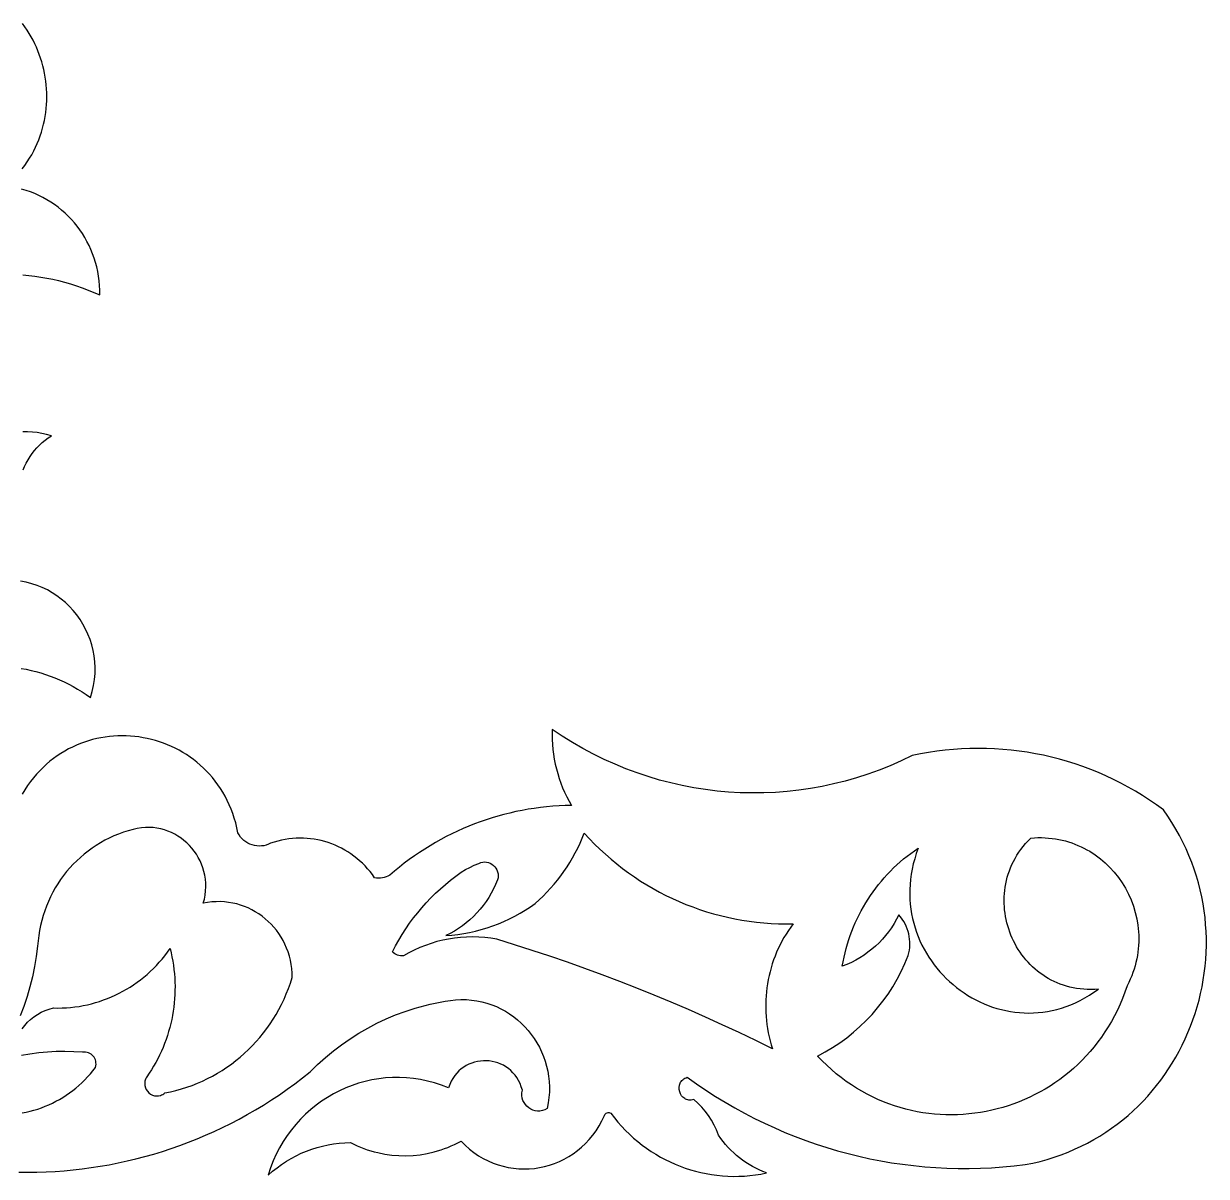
# Model space of a CAD drawing. Extents: x -103 to 103, y 12 to 127.
# Drawn here: x 22.2 to 102.5, y 12.1 to 90.3 of the extents above; entities that cross this region are included whole.
import ezdxf

# ---------------------------------------------------------------- set-up
doc = ezdxf.new("R2010")
doc.units = 0
doc.header["$MEASUREMENT"] = 0
doc.layers.add('LAYER_1', color=1, linetype='CONTINUOUS')

msp = doc.modelspace()

# ---------------------------------------------------------------- linework, layer by layer
at = {"layer": 'LAYER_1'}
for points in [[(22.074, 80.468), (22.249, 80.704), (22.413, 80.943), (22.568, 81.186), (22.713, 81.432), (22.847, 81.682), (22.972, 81.934), (23.088, 82.189), (23.193, 82.446), (23.289, 82.705), (23.375, 82.966), (23.452, 83.229), (23.52, 83.494), (23.579, 83.759), (23.628, 84.026), (23.668, 84.293), (23.699, 84.561), (23.721, 84.829), (23.734, 85.097), (23.739, 85.365), (23.734, 85.633), (23.721, 85.9), (23.7, 86.166), (23.67, 86.431), (23.631, 86.694), (23.584, 86.956), (23.529, 87.217), (23.466, 87.475), (23.394, 87.731), (23.315, 87.984), (23.228, 88.235), (23.132, 88.482), (23.029, 88.727), (22.918, 88.968), (22.8, 89.205), (22.674, 89.439), (22.54, 89.668), (22.399, 89.893), (22.251, 90.113), (22.095, 90.329)], [(22.118, 73.263), (22.522, 73.227), (22.926, 73.18), (23.331, 73.121), (23.735, 73.052), (24.139, 72.971), (24.542, 72.879), (24.944, 72.775), (25.346, 72.659), (25.746, 72.532), (26.145, 72.394), (26.543, 72.243), (26.939, 72.081), (27.332, 71.906), (27.332, 72.231), (27.318, 72.554), (27.291, 72.873), (27.249, 73.188), (27.195, 73.5), (27.128, 73.807), (27.048, 74.11), (26.955, 74.407), (26.851, 74.7), (26.734, 74.986), (26.606, 75.267), (26.467, 75.541), (26.317, 75.809), (26.155, 76.07), (25.984, 76.323), (25.802, 76.569), (25.61, 76.807), (25.408, 77.036), (25.197, 77.256), (24.977, 77.468), (24.747, 77.669), (24.509, 77.862), (24.263, 78.044), (24.008, 78.215), (23.746, 78.376), (23.476, 78.526), (23.199, 78.664), (22.914, 78.79), (22.623, 78.905), (22.325, 79.006), (22.021, 79.095)], [(22.133, 60.031), (22.233, 60.265), (22.344, 60.494), (22.467, 60.715), (22.602, 60.93), (22.747, 61.137), (22.903, 61.336), (23.069, 61.527), (23.246, 61.708), (23.432, 61.881), (23.627, 62.043), (23.832, 62.195), (24.046, 62.337), (23.723, 62.43), (23.4, 62.503), (23.078, 62.556), (22.757, 62.59), (22.437, 62.605), (22.12, 62.601)], [(22, 46.547), (22.334, 46.486), (22.666, 46.415), (22.995, 46.333), (23.323, 46.241), (23.648, 46.139), (23.97, 46.027), (24.29, 45.905), (24.606, 45.773), (24.918, 45.63), (25.227, 45.478), (25.532, 45.316), (25.833, 45.144), (26.129, 44.962), (26.421, 44.77), (26.708, 44.568), (26.828, 44.98), (26.918, 45.39), (26.98, 45.799), (27.014, 46.204), (27.02, 46.605), (27.001, 47.001), (26.955, 47.391), (26.885, 47.774), (26.792, 48.15), (26.675, 48.516), (26.536, 48.873), (26.375, 49.218), (26.194, 49.552), (25.994, 49.874), (25.774, 50.181), (25.536, 50.475), (25.281, 50.752), (25.01, 51.014), (24.723, 51.257), (24.421, 51.483), (24.105, 51.689), (23.776, 51.874), (23.434, 52.039), (23.081, 52.181), (22.717, 52.301), (22.344, 52.396), (21.961, 52.466)], [(21.832, 12.339), (22.45, 12.333), (23.067, 12.34), (23.684, 12.36), (24.301, 12.392), (24.916, 12.437), (25.531, 12.494), (26.146, 12.564), (26.758, 12.646), (27.37, 12.74), (27.979, 12.847), (28.587, 12.967), (29.193, 13.098), (29.797, 13.243), (30.399, 13.4), (30.998, 13.569), (31.594, 13.751), (32.187, 13.945), (32.777, 14.151), (33.363, 14.37), (33.946, 14.602), (34.526, 14.846), (35.101, 15.102), (35.673, 15.371), (36.24, 15.652), (36.802, 15.945), (37.36, 16.251), (37.913, 16.569), (38.461, 16.9), (39.003, 17.243), (39.541, 17.599), (40.072, 17.966), (40.598, 18.347), (41.117, 18.739), (41.631, 19.144), (41.882, 19.397), (42.138, 19.643), (42.663, 20.119), (43.206, 20.57), (43.767, 20.997), (44.343, 21.398), (44.934, 21.775), (45.54, 22.125), (46.159, 22.449), (46.792, 22.746), (47.436, 23.016), (48.091, 23.259), (48.756, 23.474), (49.431, 23.66), (49.772, 23.742), (50.114, 23.818), (50.459, 23.885), (50.805, 23.946), (51.154, 23.999), (51.503, 24.045), (51.874, 24.061), (52.239, 24.055), (52.598, 24.027), (52.95, 23.977), (53.295, 23.907), (53.632, 23.816), (53.96, 23.706), (54.28, 23.578), (54.59, 23.431), (54.89, 23.267), (55.179, 23.087), (55.456, 22.89), (55.722, 22.678), (55.975, 22.452), (56.215, 22.212), (56.442, 21.958), (56.654, 21.692), (56.851, 21.414), (57.033, 21.125), (57.199, 20.826), (57.349, 20.517), (57.481, 20.198), (57.596, 19.872), (57.692, 19.537), (57.769, 19.196), (57.827, 18.848), (57.865, 18.495), (57.882, 18.136), (57.878, 17.773), (57.852, 17.407), (57.804, 17.038), (57.733, 16.667), (57.571, 16.579), (57.406, 16.522), (57.24, 16.492), (57.076, 16.489), (56.915, 16.51), (56.761, 16.554), (56.615, 16.62), (56.479, 16.706), (56.357, 16.81), (56.249, 16.93), (56.158, 17.065), (56.087, 17.213), (56.038, 17.373), (56.013, 17.543), (56.014, 17.721), (56.044, 17.905), (55.974, 18.14), (55.888, 18.36), (55.788, 18.566), (55.674, 18.757), (55.546, 18.933), (55.407, 19.095), (55.258, 19.242), (55.098, 19.375), (54.93, 19.492), (54.754, 19.596), (54.572, 19.684), (54.383, 19.757), (54.191, 19.816), (53.994, 19.86), (53.796, 19.889), (53.595, 19.903), (53.394, 19.902), (53.194, 19.886), (52.996, 19.855), (52.8, 19.808), (52.607, 19.747), (52.42, 19.671), (52.238, 19.579), (52.063, 19.472), (51.895, 19.35), (51.737, 19.213), (51.588, 19.061), (51.45, 18.893), (51.324, 18.709), (51.211, 18.511), (51.112, 18.297), (51.028, 18.067), (50.558, 18.249), (50.085, 18.403), (49.609, 18.53), (49.132, 18.629), (48.654, 18.702), (48.177, 18.749), (47.702, 18.77), (47.228, 18.765), (46.757, 18.736), (46.29, 18.682), (45.828, 18.603), (45.372, 18.502), (44.922, 18.376), (44.48, 18.229), (44.046, 18.058), (43.621, 17.866), (43.206, 17.652), (42.802, 17.417), (42.409, 17.161), (42.03, 16.885), (41.664, 16.589), (41.312, 16.274), (40.975, 15.939), (40.655, 15.586), (40.352, 15.215), (40.067, 14.826), (39.8, 14.42), (39.553, 13.997), (39.327, 13.557), (39.122, 13.101), (38.939, 12.63), (38.78, 12.143), (39.074, 12.4), (39.378, 12.641), (39.691, 12.868), (40.013, 13.079), (40.344, 13.275), (40.682, 13.456), (41.028, 13.62), (41.38, 13.769), (41.739, 13.901), (42.103, 14.016), (42.472, 14.115), (42.846, 14.197), (43.224, 14.262), (43.605, 14.309), (43.99, 14.339), (44.376, 14.351), (44.599, 14.239), (44.824, 14.135), (45.052, 14.038), (45.282, 13.948), (45.513, 13.866), (45.747, 13.792), (45.982, 13.725), (46.218, 13.665), (46.694, 13.567), (47.174, 13.5), (47.657, 13.462), (48.14, 13.453), (48.623, 13.475), (49.104, 13.525), (49.583, 13.606), (50.056, 13.716), (50.291, 13.782), (50.524, 13.855), (50.756, 13.936), (50.985, 14.024), (51.213, 14.12), (51.438, 14.223), (51.66, 14.333), (51.88, 14.451), (52.16, 14.167), (52.452, 13.908), (52.755, 13.672), (53.068, 13.459), (53.389, 13.269), (53.718, 13.102), (54.054, 12.958), (54.395, 12.836), (54.742, 12.737), (55.091, 12.66), (55.444, 12.604), (55.798, 12.571), (56.152, 12.559), (56.506, 12.569), (56.859, 12.599), (57.209, 12.651), (57.555, 12.724), (57.897, 12.818), (58.233, 12.931), (58.563, 13.066), (58.884, 13.22), (59.197, 13.394), (59.5, 13.588), (59.793, 13.802), (60.073, 14.035), (60.341, 14.287), (60.595, 14.558), (60.834, 14.848), (61.056, 15.157), (61.262, 15.484), (61.45, 15.83), (61.619, 16.193), (61.65, 16.257), (61.693, 16.309), (61.744, 16.35), (61.803, 16.377), (61.866, 16.392), (61.932, 16.391), (61.997, 16.376), (62.059, 16.344), (62.294, 16.037), (62.538, 15.74), (62.791, 15.454), (63.053, 15.178), (63.323, 14.913), (63.602, 14.659), (63.888, 14.415), (64.182, 14.183), (64.483, 13.963), (64.791, 13.753), (65.106, 13.556), (65.426, 13.369), (65.753, 13.195), (66.085, 13.032), (66.422, 12.882), (66.764, 12.744), (67.11, 12.618), (67.461, 12.504), (67.816, 12.403), (68.174, 12.314), (68.535, 12.239), (68.899, 12.176), (69.266, 12.126), (69.635, 12.09), (70.006, 12.066), (70.379, 12.056), (70.753, 12.06), (71.127, 12.077), (71.502, 12.108), (71.878, 12.153), (72.253, 12.213), (72.628, 12.286), (72.383, 12.383), (72.142, 12.489), (71.905, 12.604), (71.674, 12.729), (71.447, 12.862), (71.226, 13.004), (71.011, 13.154), (70.801, 13.312), (70.598, 13.478), (70.401, 13.653), (70.21, 13.835), (70.026, 14.024), (69.849, 14.221), (69.68, 14.425), (69.518, 14.636), (69.363, 14.853), (69.229, 15.203), (69.073, 15.541), (68.895, 15.866), (68.695, 16.178), (68.475, 16.476), (68.236, 16.758), (67.977, 17.022), (67.701, 17.27), (67.609, 17.246), (67.522, 17.233), (67.437, 17.229), (67.357, 17.234), (67.28, 17.248), (67.207, 17.27), (67.138, 17.299), (67.074, 17.334), (66.958, 17.424), (66.862, 17.534), (66.787, 17.66), (66.734, 17.798), (66.703, 17.943), (66.697, 18.09), (66.717, 18.236), (66.765, 18.376), (66.799, 18.442), (66.84, 18.505), (66.889, 18.564), (66.946, 18.619), (67.01, 18.669), (67.082, 18.714), (67.163, 18.752), (67.251, 18.784), (67.879, 18.336), (68.515, 17.904), (69.159, 17.488), (69.812, 17.089), (70.473, 16.706), (71.142, 16.339), (71.817, 15.989), (72.5, 15.656), (73.19, 15.339), (73.886, 15.04), (74.588, 14.757), (75.296, 14.491), (76.009, 14.242), (76.728, 14.01), (77.451, 13.795), (78.18, 13.598), (78.912, 13.418), (79.649, 13.255), (80.389, 13.11), (81.132, 12.983), (81.879, 12.873), (82.628, 12.781), (83.38, 12.707), (84.135, 12.65), (84.891, 12.612), (85.648, 12.592), (86.407, 12.589), (87.167, 12.605), (87.928, 12.64), (88.689, 12.692), (89.45, 12.763), (90.21, 12.853), (90.716, 12.956), (91.214, 13.075), (91.702, 13.209), (92.182, 13.358), (92.652, 13.522), (93.114, 13.7), (93.566, 13.893), (94.008, 14.098), (94.441, 14.317), (94.864, 14.549), (95.277, 14.794), (95.68, 15.051), (96.073, 15.32), (96.456, 15.6), (96.829, 15.892), (97.19, 16.194), (97.542, 16.508), (97.882, 16.831), (98.212, 17.164), (98.53, 17.507), (98.837, 17.859), (99.133, 18.221), (99.418, 18.59), (99.691, 18.968), (99.952, 19.354), (100.201, 19.747), (100.438, 20.147), (100.664, 20.555), (100.877, 20.969), (101.077, 21.389), (101.265, 21.815), (101.441, 22.246), (101.603, 22.683), (101.753, 23.124), (101.89, 23.57), (102.014, 24.02), (102.124, 24.474), (102.221, 24.932), (102.304, 25.392), (102.374, 25.855), (102.429, 26.321), (102.471, 26.789), (102.499, 27.259), (102.512, 27.73), (102.512, 28.203), (102.496, 28.676), (102.466, 29.149), (102.422, 29.623), (102.362, 30.096), (102.288, 30.569), (102.198, 31.041), (102.093, 31.512), (101.973, 31.981), (101.837, 32.448), (101.685, 32.913), (101.518, 33.376), (101.334, 33.835), (101.135, 34.291), (100.919, 34.744), (100.687, 35.192), (100.439, 35.636), (100.174, 36.076), (99.892, 36.511), (99.594, 36.94), (99.13, 37.276), (98.658, 37.599), (98.179, 37.907), (97.694, 38.202), (97.202, 38.483), (96.704, 38.751), (96.2, 39.004), (95.691, 39.243), (95.176, 39.469), (94.656, 39.68), (94.131, 39.877), (93.602, 40.059), (93.069, 40.228), (92.532, 40.382), (91.991, 40.521), (91.447, 40.646), (90.9, 40.757), (90.35, 40.852), (89.798, 40.933), (89.244, 41), (88.688, 41.051), (88.13, 41.088), (87.571, 41.11), (87.01, 41.117), (86.45, 41.108), (85.888, 41.085), (85.327, 41.046), (84.765, 40.992), (84.204, 40.923), (83.644, 40.839), (83.085, 40.739), (82.527, 40.623), (81.785, 40.268), (81.034, 39.94), (80.276, 39.638), (79.512, 39.364), (78.742, 39.116), (77.966, 38.895), (77.186, 38.701), (76.402, 38.534), (75.614, 38.393), (74.823, 38.279), (74.031, 38.192), (73.237, 38.131), (72.442, 38.096), (71.648, 38.088), (70.853, 38.106), (70.06, 38.151), (69.269, 38.222), (68.48, 38.319), (67.695, 38.442), (66.913, 38.592), (66.136, 38.768), (65.364, 38.969), (64.597, 39.197), (63.837, 39.45), (63.084, 39.73), (62.339, 40.035), (61.602, 40.366), (60.874, 40.723), (60.156, 41.106), (59.448, 41.514), (58.751, 41.948), (58.065, 42.408), (58.06, 42.067), (58.067, 41.728), (58.085, 41.389), (58.116, 41.052), (58.158, 40.717), (58.212, 40.384), (58.278, 40.053), (58.356, 39.725), (58.445, 39.4), (58.545, 39.079), (58.657, 38.761), (58.78, 38.447), (58.914, 38.137), (59.059, 37.832), (59.216, 37.532), (59.383, 37.238), (58.958, 37.229), (58.535, 37.211), (58.112, 37.183), (57.691, 37.146), (57.271, 37.099), (56.854, 37.043), (56.437, 36.978), (56.023, 36.904), (55.611, 36.82), (55.201, 36.728), (54.794, 36.626), (54.389, 36.516), (53.986, 36.396), (53.587, 36.268), (53.19, 36.13), (52.796, 35.984), (52.406, 35.829), (52.019, 35.666), (51.635, 35.494), (51.256, 35.313), (50.879, 35.124), (50.507, 34.927), (50.139, 34.721), (49.775, 34.506), (49.416, 34.284), (49.061, 34.053), (48.71, 33.814), (48.365, 33.567), (48.024, 33.312), (47.688, 33.048), (47.358, 32.777), (47.033, 32.498), (46.914, 32.434), (46.791, 32.383), (46.664, 32.343), (46.534, 32.316), (46.403, 32.301), (46.27, 32.299), (46.137, 32.309), (46.005, 32.332), (45.853, 32.545), (45.695, 32.749), (45.529, 32.945), (45.356, 33.133), (45.177, 33.313), (44.992, 33.484), (44.801, 33.647), (44.604, 33.802), (44.401, 33.947), (44.194, 34.084), (43.982, 34.212), (43.765, 34.331), (43.545, 34.441), (43.32, 34.541), (43.092, 34.633), (42.86, 34.715), (42.625, 34.788), (42.388, 34.851), (42.148, 34.904), (41.906, 34.948), (41.663, 34.982), (41.417, 35.006), (41.171, 35.019), (40.923, 35.023), (40.675, 35.016), (40.426, 35), (40.178, 34.972), (39.929, 34.934), (39.681, 34.886), (39.434, 34.827), (39.188, 34.757), (38.943, 34.676), (38.79, 34.603), (38.634, 34.548), (38.475, 34.51), (38.316, 34.488), (38.156, 34.482), (37.998, 34.492), (37.842, 34.518), (37.689, 34.559), (37.541, 34.614), (37.398, 34.684), (37.262, 34.767), (37.134, 34.865), (37.015, 34.976), (36.907, 35.099), (36.809, 35.235), (36.724, 35.384), (36.653, 35.723), (36.571, 36.054), (36.477, 36.376), (36.372, 36.69), (36.257, 36.996), (36.131, 37.293), (35.995, 37.582), (35.85, 37.862), (35.695, 38.133), (35.531, 38.395), (35.359, 38.649), (35.178, 38.894), (34.989, 39.13), (34.792, 39.357), (34.588, 39.575), (34.376, 39.784), (34.158, 39.983), (33.934, 40.174), (33.703, 40.355), (33.466, 40.527), (33.224, 40.69), (32.976, 40.843), (32.724, 40.987), (32.467, 41.121), (32.205, 41.246), (31.94, 41.36), (31.671, 41.466), (31.399, 41.561), (31.124, 41.647), (30.846, 41.723), (30.565, 41.788), (30.283, 41.844), (29.999, 41.89), (29.713, 41.926), (29.427, 41.951), (29.139, 41.966), (28.852, 41.971), (28.564, 41.966), (28.276, 41.95), (27.988, 41.924), (27.702, 41.887), (27.417, 41.84), (27.133, 41.782), (26.851, 41.714), (26.571, 41.634), (26.293, 41.544), (26.018, 41.443), (25.746, 41.331), (25.477, 41.209), (25.213, 41.075), (24.952, 40.93), (24.695, 40.774), (24.443, 40.606), (24.196, 40.428), (23.954, 40.238), (23.718, 40.037), (23.488, 39.824), (23.264, 39.6), (23.046, 39.365), (22.836, 39.118), (22.632, 38.859), (22.436, 38.588), (22.248, 38.306), (22.068, 38.012)], [(22.061, 22.072), (22.236, 22.302), (22.428, 22.516), (22.637, 22.714), (22.862, 22.894), (23.101, 23.056), (23.355, 23.197), (23.622, 23.318), (23.9, 23.415), (24.19, 23.489), (24.484, 23.485), (24.776, 23.489), (25.067, 23.503), (25.356, 23.527), (25.644, 23.559), (25.93, 23.6), (26.214, 23.65), (26.496, 23.709), (26.775, 23.777), (27.052, 23.853), (27.326, 23.938), (27.597, 24.031), (27.865, 24.132), (28.129, 24.242), (28.39, 24.36), (28.647, 24.486), (28.901, 24.62), (29.15, 24.761), (29.395, 24.911), (29.636, 25.068), (29.872, 25.233), (30.103, 25.405), (30.329, 25.584), (30.55, 25.771), (30.765, 25.965), (30.976, 26.166), (31.18, 26.375), (31.378, 26.59), (31.571, 26.812), (31.757, 27.04), (31.936, 27.276), (32.109, 27.518), (32.178, 27.236), (32.24, 26.954), (32.293, 26.67), (32.338, 26.386), (32.376, 26.102), (32.405, 25.817), (32.427, 25.532), (32.441, 25.247), (32.448, 24.962), (32.446, 24.677), (32.437, 24.393), (32.42, 24.109), (32.396, 23.827), (32.364, 23.545), (32.325, 23.264), (32.278, 22.984), (32.223, 22.706), (32.161, 22.43), (32.092, 22.155), (32.015, 21.882), (31.931, 21.611), (31.839, 21.343), (31.74, 21.076), (31.634, 20.813), (31.521, 20.552), (31.4, 20.294), (31.272, 20.039), (31.137, 19.787), (30.995, 19.538), (30.845, 19.294), (30.689, 19.052), (30.526, 18.815), (30.482, 18.739), (30.448, 18.662), (30.403, 18.509), (30.388, 18.359), (30.401, 18.214), (30.439, 18.076), (30.499, 17.948), (30.579, 17.832), (30.676, 17.73), (30.788, 17.645), (30.911, 17.579), (31.043, 17.534), (31.182, 17.514), (31.325, 17.519), (31.469, 17.553), (31.541, 17.582), (31.612, 17.618), (31.682, 17.663), (31.75, 17.716), (32.132, 17.794), (32.509, 17.885), (32.881, 17.989), (33.248, 18.105), (33.609, 18.234), (33.965, 18.375), (34.314, 18.528), (34.658, 18.692), (34.995, 18.868), (35.326, 19.055), (35.649, 19.253), (35.966, 19.462), (36.275, 19.681), (36.576, 19.911), (36.87, 20.151), (37.155, 20.401), (37.432, 20.66), (37.7, 20.929), (37.96, 21.207), (38.21, 21.494), (38.451, 21.79), (38.682, 22.094), (38.903, 22.407), (39.114, 22.728), (39.315, 23.056), (39.505, 23.393), (39.685, 23.736), (39.853, 24.087), (40.009, 24.445), (40.154, 24.809), (40.288, 25.18), (40.409, 25.557), (40.403, 25.861), (40.38, 26.159), (40.34, 26.452), (40.285, 26.738), (40.215, 27.018), (40.129, 27.292), (40.03, 27.558), (39.916, 27.816), (39.79, 28.066), (39.65, 28.308), (39.498, 28.54), (39.335, 28.763), (39.16, 28.977), (38.974, 29.18), (38.778, 29.372), (38.572, 29.553), (38.358, 29.723), (38.134, 29.881), (37.902, 30.026), (37.662, 30.159), (37.415, 30.278), (37.162, 30.384), (36.902, 30.476), (36.637, 30.553), (36.366, 30.615), (36.091, 30.662), (35.811, 30.694), (35.528, 30.709), (35.242, 30.707), (34.953, 30.688), (34.662, 30.652), (34.369, 30.598), (34.441, 30.878), (34.492, 31.156), (34.524, 31.433), (34.538, 31.706), (34.532, 31.975), (34.509, 32.241), (34.468, 32.501), (34.411, 32.756), (34.338, 33.006), (34.25, 33.248), (34.147, 33.483), (34.029, 33.71), (33.898, 33.929), (33.754, 34.138), (33.597, 34.338), (33.428, 34.527), (33.249, 34.705), (33.058, 34.871), (32.858, 35.025), (32.648, 35.165), (32.429, 35.293), (32.202, 35.405), (31.968, 35.504), (31.726, 35.586), (31.478, 35.653), (31.224, 35.702), (30.964, 35.734), (30.7, 35.749), (30.432, 35.744), (30.161, 35.72), (29.886, 35.677), (29.61, 35.613), (29.272, 35.522), (28.94, 35.418), (28.615, 35.301), (28.296, 35.171), (27.985, 35.029), (27.68, 34.875), (27.383, 34.71), (27.093, 34.533), (26.812, 34.345), (26.538, 34.146), (26.273, 33.937), (26.017, 33.718), (25.77, 33.489), (25.531, 33.25), (25.303, 33.002), (25.084, 32.746), (24.875, 32.481), (24.676, 32.208), (24.488, 31.927), (24.311, 31.638), (24.144, 31.342), (23.989, 31.039), (23.846, 30.729), (23.714, 30.413), (23.594, 30.091), (23.487, 29.764), (23.392, 29.431), (23.31, 29.093), (23.241, 28.75), (23.186, 28.403), (23.144, 28.051), (23.116, 27.696), (23.026, 26.994), (22.908, 26.299), (22.763, 25.611), (22.592, 24.93), (22.394, 24.259), (22.169, 23.596), (21.919, 22.944)], [(22.075, 16.362), (22.339, 16.415), (22.601, 16.477), (22.861, 16.547), (23.118, 16.626), (23.373, 16.714), (23.624, 16.81), (23.872, 16.915), (24.116, 17.028), (24.357, 17.15), (24.593, 17.28), (24.826, 17.418), (25.054, 17.564), (25.278, 17.718), (25.496, 17.88), (25.71, 18.05), (25.919, 18.227), (26.122, 18.413), (26.319, 18.605), (26.51, 18.805), (26.696, 19.013), (26.875, 19.227), (27.047, 19.449), (27.072, 19.557), (27.083, 19.663), (27.079, 19.767), (27.063, 19.867), (27.035, 19.964), (26.996, 20.055), (26.946, 20.141), (26.886, 20.219), (26.818, 20.29), (26.742, 20.352), (26.658, 20.404), (26.568, 20.445), (26.472, 20.475), (26.372, 20.492), (26.268, 20.496), (26.16, 20.485), (25.565, 20.521), (24.969, 20.535), (24.373, 20.525), (23.779, 20.492), (23.186, 20.437), (22.596, 20.359), (22.008, 20.258)]]:
    msp.add_lwpolyline(points, dxfattribs=at)
for points in [[(47.214, 27.3), (47.425, 27.703), (47.648, 28.099), (47.883, 28.486), (48.129, 28.866), (48.386, 29.237), (48.654, 29.6), (48.933, 29.955), (49.222, 30.3), (49.521, 30.636), (49.831, 30.962), (50.15, 31.279), (50.479, 31.586), (50.817, 31.883), (51.164, 32.169), (51.521, 32.445), (51.886, 32.709), (52.174, 32.881), (52.469, 33.038), (52.771, 33.181), (53.08, 33.309), (53.217, 33.363), (53.353, 33.393), (53.488, 33.402), (53.619, 33.39), (53.746, 33.36), (53.866, 33.312), (53.978, 33.248), (54.08, 33.169), (54.171, 33.077), (54.249, 32.973), (54.313, 32.859), (54.361, 32.736), (54.391, 32.605), (54.402, 32.467), (54.392, 32.325), (54.36, 32.18), (54.231, 31.87), (54.087, 31.568), (53.93, 31.274), (53.76, 30.989), (53.578, 30.713), (53.383, 30.446), (53.176, 30.19), (52.958, 29.944), (52.728, 29.709), (52.488, 29.485), (52.237, 29.273), (51.976, 29.073), (51.706, 28.885), (51.427, 28.71), (51.138, 28.548), (50.841, 28.4), (51.251, 28.433), (51.658, 28.48), (52.062, 28.542), (52.464, 28.617), (52.862, 28.707), (53.257, 28.811), (53.647, 28.928), (54.034, 29.06), (54.415, 29.204), (54.792, 29.363), (55.163, 29.534), (55.528, 29.719), (55.888, 29.917), (56.241, 30.127), (56.587, 30.351), (56.926, 30.587), (57.198, 30.833), (57.462, 31.087), (57.717, 31.349), (57.965, 31.618), (58.205, 31.894), (58.436, 32.177), (58.659, 32.467), (58.873, 32.764), (59.078, 33.067), (59.274, 33.377), (59.461, 33.692), (59.639, 34.013), (59.807, 34.34), (59.966, 34.672), (60.116, 35.009), (60.255, 35.351), (60.601, 34.978), (60.955, 34.615), (61.318, 34.263), (61.69, 33.922), (62.069, 33.592), (62.456, 33.273), (62.85, 32.965), (63.252, 32.669), (63.661, 32.384), (64.076, 32.11), (64.498, 31.848), (64.927, 31.597), (65.361, 31.359), (65.801, 31.132), (66.247, 30.917), (66.698, 30.715), (67.155, 30.525), (67.616, 30.347), (68.082, 30.181), (68.552, 30.028), (69.026, 29.888), (69.504, 29.76), (69.986, 29.645), (70.471, 29.543), (70.959, 29.455), (71.45, 29.379), (71.944, 29.317), (72.44, 29.268), (72.938, 29.233), (73.439, 29.211), (73.94, 29.203), (74.444, 29.208), (74.276, 28.98), (74.116, 28.747), (73.964, 28.509), (73.819, 28.268), (73.682, 28.023), (73.553, 27.775), (73.432, 27.523), (73.318, 27.268), (73.213, 27.01), (73.115, 26.75), (73.026, 26.486), (72.944, 26.221), (72.87, 25.953), (72.805, 25.683), (72.748, 25.412), (72.698, 25.138), (72.657, 24.864), (72.624, 24.588), (72.6, 24.311), (72.583, 24.033), (72.575, 23.755), (72.575, 23.477), (72.584, 23.198), (72.601, 22.919), (72.626, 22.64), (72.66, 22.362), (72.702, 22.084), (72.753, 21.807), (72.812, 21.53), (72.88, 21.255), (72.956, 20.982), (73.042, 20.71), (71.909, 21.269), (70.77, 21.816), (69.627, 22.35), (68.478, 22.872), (67.323, 23.382), (66.164, 23.879), (65, 24.363), (63.83, 24.835), (62.656, 25.295), (61.478, 25.742), (60.294, 26.176), (59.106, 26.597), (57.914, 27.006), (56.717, 27.402), (55.516, 27.784), (54.311, 28.155), (53.902, 28.223), (53.491, 28.272), (53.08, 28.302), (52.668, 28.313), (52.258, 28.306), (51.849, 28.28), (51.442, 28.235), (51.037, 28.172), (50.636, 28.091), (50.238, 27.992), (49.845, 27.874), (49.456, 27.739), (49.073, 27.586), (48.697, 27.415), (48.327, 27.227), (47.964, 27.021), (47.861, 27.02), (47.758, 27.03), (47.658, 27.051), (47.561, 27.081), (47.467, 27.122), (47.377, 27.172), (47.293, 27.232)], [(76.095, 20.226), (76.616, 20.503), (77.121, 20.804), (77.61, 21.127), (78.083, 21.471), (78.54, 21.837), (78.978, 22.223), (79.399, 22.629), (79.801, 23.053), (80.183, 23.496), (80.545, 23.957), (80.887, 24.434), (81.207, 24.928), (81.505, 25.437), (81.781, 25.961), (82.033, 26.499), (82.262, 27.051), (82.306, 27.233), (82.339, 27.417), (82.36, 27.602), (82.369, 27.787), (82.367, 27.971), (82.354, 28.154), (82.329, 28.336), (82.294, 28.516), (82.247, 28.693), (82.19, 28.867), (82.122, 29.037), (82.043, 29.203), (81.954, 29.364), (81.854, 29.52), (81.745, 29.67), (81.625, 29.813), (81.47, 29.513), (81.302, 29.222), (81.12, 28.94), (80.926, 28.668), (80.72, 28.407), (80.503, 28.156), (80.274, 27.917), (80.035, 27.689), (79.785, 27.472), (79.525, 27.268), (79.256, 27.077), (78.978, 26.899), (78.691, 26.734), (78.395, 26.583), (78.092, 26.446), (77.782, 26.323), (77.837, 26.631), (77.899, 26.935), (77.969, 27.238), (78.046, 27.538), (78.131, 27.834), (78.224, 28.129), (78.323, 28.42), (78.43, 28.708), (78.544, 28.992), (78.665, 29.273), (78.793, 29.551), (78.927, 29.825), (79.069, 30.095), (79.217, 30.362), (79.372, 30.624), (79.533, 30.882), (79.701, 31.136), (79.875, 31.385), (80.056, 31.63), (80.242, 31.87), (80.435, 32.105), (80.634, 32.335), (80.838, 32.561), (81.049, 32.781), (81.265, 32.995), (81.487, 33.204), (81.715, 33.408), (81.948, 33.606), (82.187, 33.798), (82.431, 33.983), (82.68, 34.163), (82.935, 34.337), (82.808, 33.98), (82.697, 33.624), (82.603, 33.27), (82.525, 32.918), (82.463, 32.568), (82.416, 32.221), (82.384, 31.876), (82.367, 31.535), (82.364, 31.197), (82.375, 30.862), (82.4, 30.531), (82.438, 30.204), (82.49, 29.881), (82.554, 29.563), (82.631, 29.249), (82.72, 28.94), (82.821, 28.637), (82.934, 28.339), (83.058, 28.047), (83.193, 27.76), (83.338, 27.48), (83.494, 27.207), (83.659, 26.94), (83.835, 26.679), (84.019, 26.426), (84.213, 26.181), (84.416, 25.943), (84.627, 25.713), (84.846, 25.491), (85.073, 25.278), (85.307, 25.073), (85.549, 24.877), (85.797, 24.691), (86.052, 24.513), (86.313, 24.346), (86.58, 24.188), (86.853, 24.04), (87.131, 23.903), (87.414, 23.776), (87.701, 23.66), (87.993, 23.555), (88.289, 23.462), (88.589, 23.38), (88.892, 23.31), (89.198, 23.252), (89.507, 23.206), (89.818, 23.173), (90.132, 23.153), (90.447, 23.146), (90.764, 23.152), (91.082, 23.172), (91.401, 23.205), (91.721, 23.253), (92.04, 23.314), (92.36, 23.391), (92.679, 23.482), (92.998, 23.588), (93.316, 23.709), (93.632, 23.846), (93.947, 23.999), (94.26, 24.168), (94.57, 24.353), (94.878, 24.554), (95.183, 24.772), (94.927, 24.754), (94.674, 24.746), (94.425, 24.748), (94.18, 24.76), (93.939, 24.782), (93.702, 24.814), (93.469, 24.855), (93.24, 24.906), (93.016, 24.965), (92.797, 25.032), (92.582, 25.109), (92.371, 25.193), (92.166, 25.285), (91.966, 25.385), (91.77, 25.493), (91.58, 25.608), (91.395, 25.729), (91.216, 25.858), (91.041, 25.993), (90.873, 26.134), (90.71, 26.282), (90.553, 26.435), (90.402, 26.594), (90.256, 26.758), (90.117, 26.928), (89.984, 27.102), (89.858, 27.281), (89.738, 27.464), (89.624, 27.652), (89.517, 27.843), (89.417, 28.039), (89.324, 28.237), (89.237, 28.439), (89.158, 28.644), (89.085, 28.852), (89.02, 29.062), (88.963, 29.275), (88.913, 29.489), (88.87, 29.706), (88.835, 29.924), (88.808, 30.143), (88.789, 30.364), (88.778, 30.585), (88.775, 30.807), (88.78, 31.03), (88.793, 31.253), (88.815, 31.475), (88.846, 31.698), (88.885, 31.92), (88.933, 32.141), (88.989, 32.361), (89.055, 32.58), (89.13, 32.797), (89.213, 33.013), (89.307, 33.227), (89.409, 33.439), (89.521, 33.648), (89.643, 33.855), (89.774, 34.058), (89.915, 34.259), (90.066, 34.456), (90.227, 34.65), (90.398, 34.84), (90.579, 35.026), (90.827, 35.045), (91.073, 35.054), (91.316, 35.055), (91.557, 35.048), (91.795, 35.031), (92.03, 35.007), (92.262, 34.974), (92.49, 34.934), (92.716, 34.885), (92.939, 34.829), (93.158, 34.766), (93.373, 34.695), (93.585, 34.617), (93.793, 34.532), (93.998, 34.44), (94.198, 34.342), (94.395, 34.237), (94.587, 34.126), (94.959, 33.885), (95.313, 33.621), (95.649, 33.334), (95.965, 33.027), (96.26, 32.701), (96.535, 32.356), (96.787, 31.994), (97.016, 31.617), (97.222, 31.226), (97.403, 30.822), (97.558, 30.406), (97.688, 29.979), (97.79, 29.544), (97.864, 29.101), (97.909, 28.652), (97.92, 28.425), (97.924, 28.197), (97.921, 27.969), (97.909, 27.739), (97.89, 27.509), (97.863, 27.278), (97.827, 27.047), (97.784, 26.816), (97.732, 26.585), (97.672, 26.354), (97.603, 26.124), (97.526, 25.894), (97.44, 25.665), (97.345, 25.436), (97.241, 25.209), (97.129, 24.983), (96.981, 24.558), (96.822, 24.143), (96.65, 23.737), (96.468, 23.342), (96.274, 22.956), (96.069, 22.581), (95.853, 22.215), (95.627, 21.86), (95.392, 21.514), (95.146, 21.179), (94.892, 20.854), (94.628, 20.54), (94.356, 20.236), (94.075, 19.943), (93.786, 19.66), (93.489, 19.388), (93.185, 19.126), (92.873, 18.876), (92.555, 18.636), (92.23, 18.407), (91.899, 18.189), (91.562, 17.983), (91.219, 17.787), (90.871, 17.603), (90.517, 17.43), (90.159, 17.268), (89.797, 17.118), (89.431, 16.979), (89.06, 16.852), (88.687, 16.736), (88.31, 16.632), (87.93, 16.54), (87.548, 16.46), (87.163, 16.391), (86.776, 16.335), (86.388, 16.291), (85.998, 16.259), (85.608, 16.239), (85.216, 16.231), (84.825, 16.235), (84.433, 16.252), (84.041, 16.282), (83.65, 16.324), (83.259, 16.379), (82.87, 16.446), (82.482, 16.526), (82.096, 16.619), (81.712, 16.725), (81.33, 16.843), (80.951, 16.975), (80.575, 17.12), (80.202, 17.278), (79.833, 17.449), (79.468, 17.634), (79.106, 17.832), (78.75, 18.043), (78.398, 18.268), (78.051, 18.506), (77.71, 18.758), (77.374, 19.024), (77.045, 19.304), (76.721, 19.597), (76.405, 19.905)]]:
    msp.add_lwpolyline(points, close=True, dxfattribs=at)

doc.saveas('drawing.dxf')
